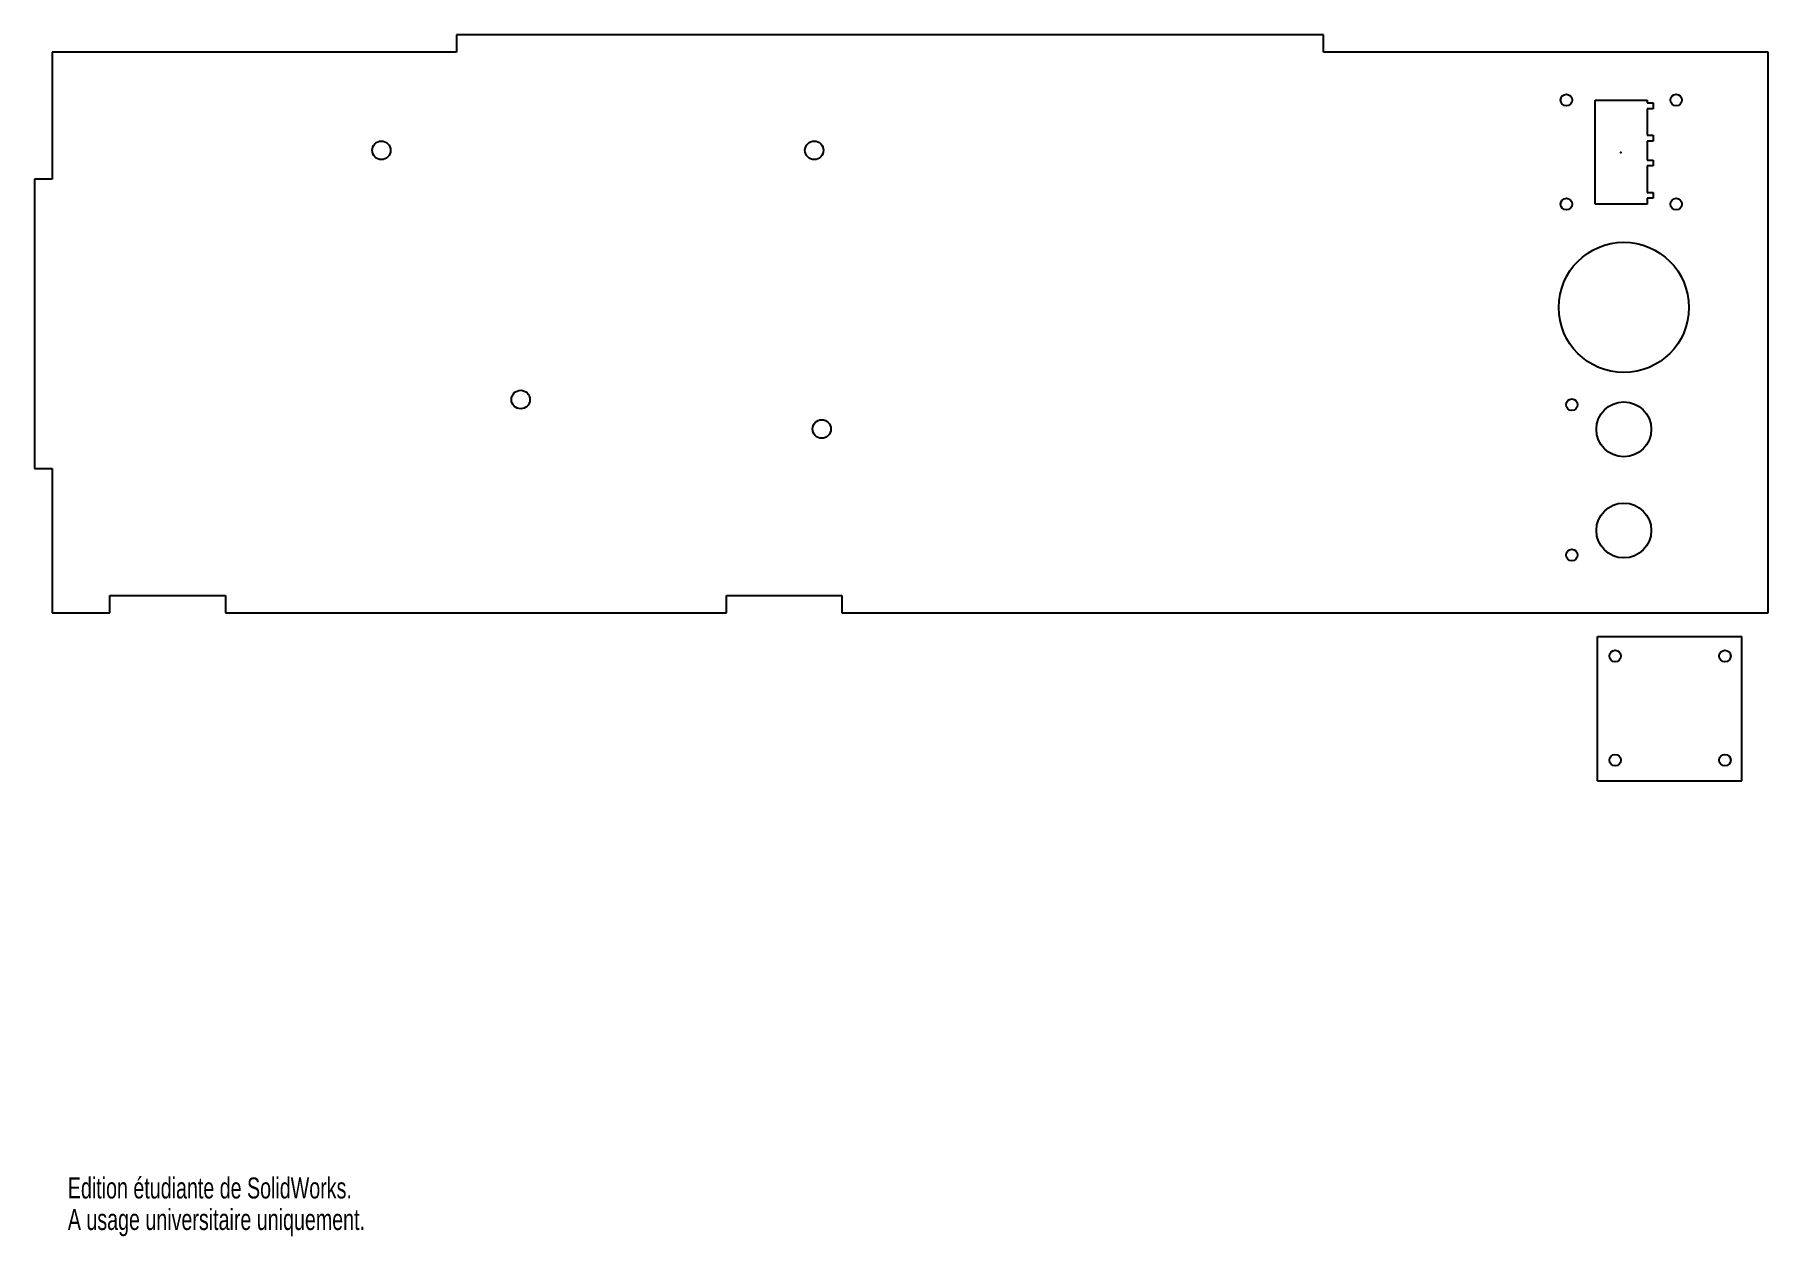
# Model space of a CAD drawing. Header units: millimetres. Extents: x -6 to 294, y 0 to 208.
import ezdxf

# ---------------------------------------------------------------- set-up
doc = ezdxf.new("R2010")
doc.units = ezdxf.units.MM
doc.header["$PDSIZE"] = -1
doc.styles.add('SLDTEXTSTYLE0', font='TXT', dxfattribs={"width": 0.7})

msp = doc.modelspace()

# ---------------------------------------------------------------- linework, layer by layer
at = {"color": 7, "linetype": 'Continuous'}
for p, q in [((217.26, 207.77), (67.26, 207.77)), ((67.26, 207.77), (67.26, 204.77)), ((217.26, 204.77), (217.26, 207.77)), ((67.26, 204.77), (-2.74, 204.77)), ((-2.74, 204.77), (-2.74, 182.77)), ((294.26, 204.77), (217.26, 204.77)), ((294.26, 107.77), (294.26, 204.77)), ((264.31, 178.47), (264.31, 196.47)), ((264.31, 196.47), (273.31, 196.47)), ((273.31, 196.47), (273.31, 195.97)), ((273.31, 195.97), (274.31, 195.97)), ((274.31, 195.97), (274.31, 194.97)), ((274.31, 194.97), (273.31, 194.97)), ((273.31, 194.97), (273.31, 190.37)), ((273.31, 190.37), (274.31, 190.37)), ((274.31, 189.37), (273.31, 189.37)), ((273.31, 189.37), (273.31, 186.07)), ((274.31, 190.37), (274.31, 189.37)), ((273.31, 186.07), (274.31, 186.07)), ((274.31, 186.07), (274.31, 185.07)), ((274.31, 185.07), (273.31, 185.07)), ((273.31, 185.07), (273.31, 180.47)), ((-2.74, 182.77), (-5.74, 182.77)), ((-5.74, 182.77), (-5.74, 132.77)), ((273.31, 180.47), (274.31, 180.47)), ((274.31, 180.47), (274.31, 179.47)), ((273.31, 178.47), (264.31, 178.47)), ((274.31, 179.47), (273.31, 179.47)), ((273.31, 179.47), (273.31, 178.47)), ((-5.74, 132.77), (-2.74, 132.77)), ((-2.74, 132.77), (-2.74, 107.77)), ((7.26, 107.77), (7.26, 110.77)), ((7.26, 110.77), (27.26, 110.77)), ((27.26, 110.77), (27.26, 107.77)), ((113.96, 107.77), (113.96, 110.77)), ((113.96, 110.77), (133.96, 110.77)), ((133.96, 110.77), (133.96, 107.77)), ((-2.74, 107.77), (7.26, 107.77)), ((27.26, 107.77), (113.96, 107.77)), ((133.96, 107.77), (294.26, 107.77)), ((264.68, 78.7), (264.68, 103.7)), ((264.68, 103.7), (289.68, 103.7)), ((289.68, 78.7), (289.68, 103.7)), ((264.68, 78.7), (289.68, 78.7))]:
    msp.add_line(p, q, dxfattribs=at)
at = {"color": 7, "linetype": 'Continuous', "lineweight": 15}
for p, q in [((67.26, 207.77), (67.26, 204.77)), ((217.26, 207.77), (67.26, 207.77)), ((217.26, 204.77), (217.26, 207.77)), ((-2.74, 204.77), (-2.74, 182.77)), ((67.26, 204.77), (-2.74, 204.77)), ((294.26, 204.77), (217.26, 204.77)), ((294.26, 107.77), (294.26, 204.77)), ((273.31, 196.47), (264.31, 196.47)), ((264.31, 196.47), (264.31, 178.47)), ((273.31, 195.97), (273.31, 196.47)), ((274.31, 195.97), (273.31, 195.97)), ((274.31, 194.97), (274.31, 195.97)), ((273.31, 190.37), (273.31, 194.97)), ((273.31, 194.97), (274.31, 194.97)), ((274.31, 190.37), (273.31, 190.37)), ((273.31, 186.07), (273.31, 189.37)), ((273.31, 189.37), (274.31, 189.37)), ((274.31, 189.37), (274.31, 190.37)), ((274.31, 186.07), (273.31, 186.07)), ((274.31, 185.07), (274.31, 186.07)), ((273.31, 180.47), (273.31, 185.07)), ((273.31, 185.07), (274.31, 185.07)), ((-5.74, 182.77), (-5.74, 132.77)), ((-2.74, 182.77), (-5.74, 182.77)), ((274.31, 180.47), (273.31, 180.47)), ((274.31, 179.47), (274.31, 180.47)), ((264.31, 178.47), (273.31, 178.47)), ((273.31, 178.47), (273.31, 179.47)), ((273.31, 179.47), (274.31, 179.47)), ((-5.74, 132.77), (-2.74, 132.77)), ((-2.74, 132.77), (-2.74, 107.77)), ((7.26, 110.77), (27.26, 110.77)), ((7.26, 107.77), (7.26, 110.77)), ((27.26, 110.77), (27.26, 107.77)), ((113.96, 110.77), (133.96, 110.77)), ((113.96, 107.77), (113.96, 110.77)), ((133.96, 110.77), (133.96, 107.77)), ((-2.74, 107.77), (7.26, 107.77)), ((27.26, 107.77), (113.96, 107.77)), ((133.96, 107.77), (294.26, 107.77)), ((264.68, 103.7), (264.68, 78.7)), ((289.68, 103.7), (264.68, 103.7)), ((289.68, 78.7), (289.68, 103.7)), ((264.68, 78.7), (289.68, 78.7))]:
    msp.add_line(p, q, dxfattribs=at)
at = {"color": 7, "linetype": 'Continuous'}
for centre, radius in [((259.31, 196.47), 1), ((278.31, 196.47), 1), ((54.26, 187.77), 1.6), ((129.16, 187.77), 1.6), ((259.31, 178.47), 1), ((278.31, 178.47), 1), ((269.26, 160.61), 11.26), ((78.36, 144.67), 1.6), ((260.26, 143.77), 1), ((269.26, 139.52), 4.75), ((130.46, 139.57), 1.6), ((269.26, 122.02), 4.75), ((260.26, 117.77), 1), ((267.76, 100.31), 1), ((286.76, 100.31), 1), ((267.76, 82.31), 1), ((286.76, 82.31), 1)]:
    msp.add_circle(centre, radius, dxfattribs=at)
at = {"color": 7, "linetype": 'Continuous', "lineweight": 15}
for centre, radius in [((259.31, 196.47), 1), ((278.31, 196.47), 1), ((54.26, 187.77), 1.6), ((129.16, 187.77), 1.6), ((259.31, 178.47), 1), ((278.31, 178.47), 1), ((269.26, 160.61), 11.26), ((78.36, 144.67), 1.6), ((260.26, 143.77), 1), ((269.26, 139.52), 4.75), ((130.46, 139.57), 1.6), ((269.26, 122.02), 4.75), ((260.26, 117.77), 1), ((267.76, 100.31), 1), ((286.76, 100.31), 1), ((267.76, 82.31), 1), ((286.76, 82.31), 1)]:
    msp.add_circle(centre, radius, dxfattribs=at)
at = {"color": 7, "linetype": 'Continuous'}
msp.add_point((268.74, 187.37), dxfattribs=at)

# ---------------------------------------------------------------- texts
at = {"color": 7, "linetype": 'Continuous', "char_height": 3.633, "attachment_point": 1, "style": 'SLDTEXTSTYLE0'}
for s, insert in [('Edition étudiante de SolidWorks.', (0, 10.13)), ('A usage universitaire uniquement.', (0, 4.68))]:
    msp.add_mtext(s, dxfattribs=dict(at, insert=insert))

doc.saveas('drawing.dxf')
